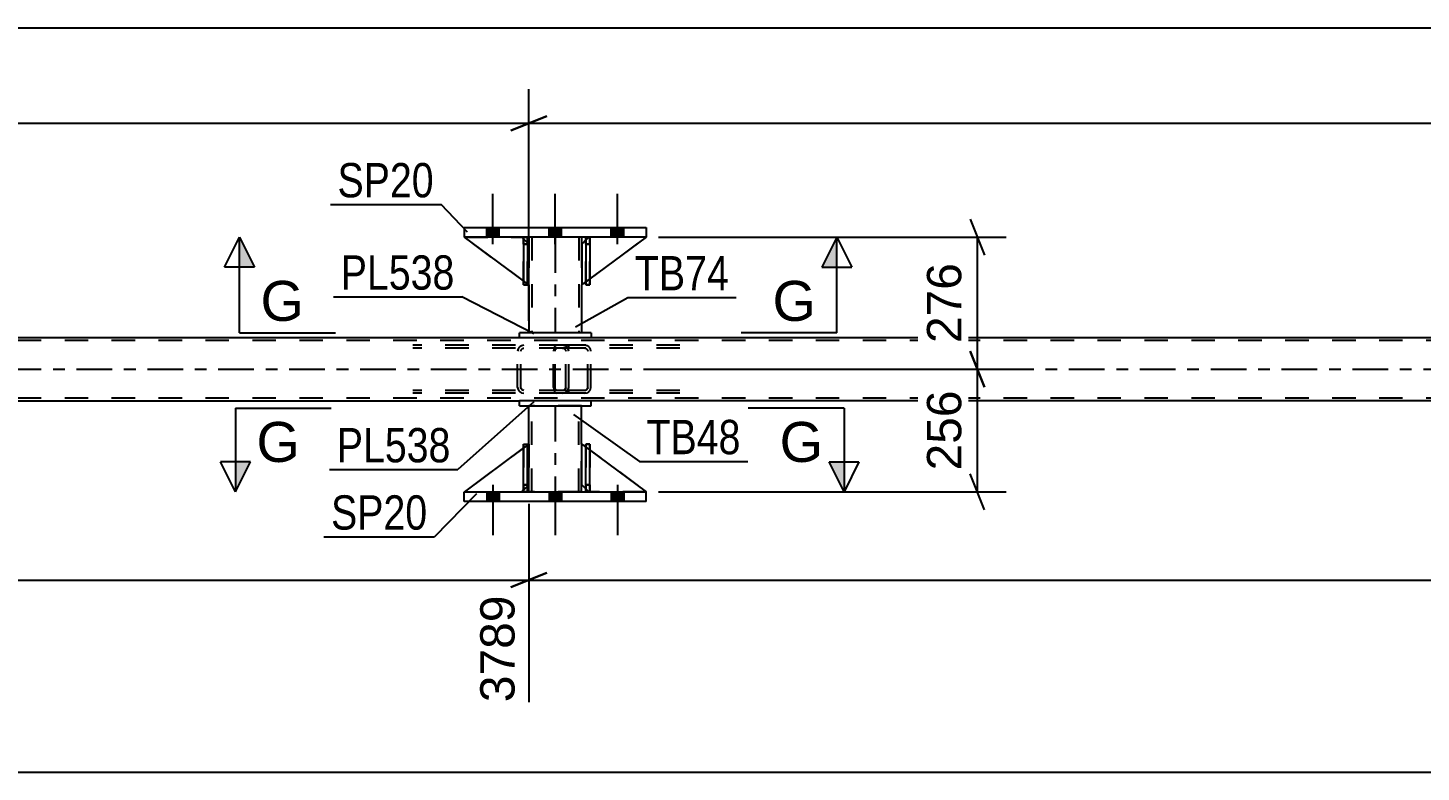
# Model space of a CAD drawing. Header units: millimetres. Extents: x 0 to 3371, y 0 to 1899.
# Drawn here: x 192.7 to 309, y 168.9 to 231.1 of the extents above; entities that cross this region are included whole.
import ezdxf

# ---------------------------------------------------------------- set-up
doc = ezdxf.new("R2010")
doc.units = ezdxf.units.MM
doc.linetypes.add('DXK_LINE_DOT2', pattern=[3.9198, 1.9599, -1.9599])
doc.linetypes.add('DXK_LINE_DOT3', pattern=[5.9187, 2.979, -0.9799, 0.9799, -0.9799])
doc.styles.add('Arial', font='ARIAL.TTF', dxfattribs={"height": 0.2})
doc.styles.add('Arial Narrow', font='ARIALN.TTF', dxfattribs={"height": 0.2})

# ---------------------------------------------------------------- blocks, each defined once
blk = doc.blocks.new('Part-203723786-2408 - 2162')
at = {"color": 2, "linetype": 'Continuous'}
for p, q in [((238.96, 192.9), (238.96, 196.3)), ((238.96, 196.3), (239.31, 196.04)), ((244.36, 192.3), (239.63, 195.81)), ((239.31, 192.55), (238.96, 192.9))]:
    blk.add_line(p, q, dxfattribs=at)
at = {"color": 7, "linetype": 'DXK_LINE_DOT2'}
for p, q in [((239.63, 195.81), (239.31, 196.04)), ((239.31, 192.55), (239.56, 192.3)), ((239.56, 192.3), (244.36, 192.3))]:
    blk.add_line(p, q, dxfattribs=at)
blk = doc.blocks.new('Part-203723786-2295 - 2162')
at = {"color": 2, "linetype": 'Continuous'}
for p, q in [((229.15, 214.38), (229.15, 213.58)), ((229.15, 214.38), (244.35, 214.38)), ((244.35, 214.38), (244.35, 213.58)), ((244.35, 213.58), (229.15, 213.58))]:
    blk.add_line(p, q, dxfattribs=at)
blk = doc.blocks.new('Part-203723786-2212 - 2162')
at = {"color": 2, "linetype": 'Continuous'}
for p, q in [((234.55, 196.3), (234.55, 199.5)), ((238.95, 196.3), (238.95, 199.5)), ((234.55, 192.3), (234.55, 192.9)), ((238.95, 192.3), (238.95, 192.9))]:
    blk.add_line(p, q, dxfattribs=at)
at = {"color": 7, "linetype": 'DXK_LINE_DOT2'}
for p, q in [((238.95, 199.5), (234.55, 199.5)), ((234.79, 192.3), (234.79, 199.5)), ((238.71, 192.3), (238.71, 199.5)), ((234.55, 192.9), (234.55, 196.3)), ((238.95, 192.9), (238.95, 196.3)), ((238.95, 192.3), (234.55, 192.3))]:
    blk.add_line(p, q, dxfattribs=at)
at = {"color": 7, "linetype": 'DXK_LINE_DOT3'}
blk.add_line((236.75, 199.5), (236.75, 192.3), dxfattribs=at)
blk = doc.blocks.new('Part-203723786-2213 - 2162')
at = {"color": 2, "linetype": 'Continuous'}
for p, q in [((234.11, 192.3), (234.11, 196.3)), ((234.11, 196.3), (234.43, 196.3)), ((234.43, 192.3), (234.43, 196.3)), ((234.11, 192.3), (234.11, 192.3)), ((234.43, 192.3), (234.11, 192.3))]:
    blk.add_line(p, q, dxfattribs=at)
at = {"color": 7, "linetype": 'DXK_LINE_DOT2'}
for p, q in [((234.11, 196.3), (234.11, 192.9)), ((234.43, 192.9), (234.43, 196.3)), ((234.11, 192.9), (234.11, 192.3)), ((234.11, 192.9), (234.43, 192.9)), ((234.11, 192.3), (234.11, 192.3)), ((234.11, 192.3), (234.11, 192.3)), ((234.43, 192.3), (234.43, 192.9)), ((234.43, 192.3), (234.43, 192.3))]:
    blk.add_line(p, q, dxfattribs=at)
blk = doc.blocks.new('Part-203723786-2214 - 2162')
at = {"color": 2, "linetype": 'Continuous'}
for p, q in [((239.31, 192.3), (239.31, 196.3)), ((239.31, 196.3), (239.63, 196.3)), ((239.63, 192.3), (239.63, 196.3)), ((239.31, 192.3), (239.31, 192.3)), ((239.63, 192.3), (239.31, 192.3))]:
    blk.add_line(p, q, dxfattribs=at)
at = {"color": 7, "linetype": 'DXK_LINE_DOT2'}
for p, q in [((239.31, 196.3), (239.31, 192.9)), ((239.63, 192.9), (239.63, 196.3)), ((239.31, 192.9), (239.31, 192.3)), ((239.31, 192.9), (239.63, 192.9)), ((239.31, 192.3), (239.31, 192.3)), ((239.31, 192.3), (239.31, 192.3)), ((239.63, 192.3), (239.63, 192.9)), ((239.63, 192.3), (239.63, 192.3))]:
    blk.add_line(p, q, dxfattribs=at)
blk = doc.blocks.new('Bolt-203723786-2286 - 2162')
at = {"linetype": 'Continuous'}
for points in [[(231.03, 191.5), (232.07, 191.5), (232.07, 192.3), (231.03, 192.3)], [(231.03, 191.5), (232.07, 191.5), (232.07, 192.3), (231.03, 192.3)], [(231.03, 191.5), (232.07, 191.5), (232.07, 192.3), (231.03, 192.3)], [(236.23, 191.5), (237.27, 191.5), (237.27, 192.3), (236.23, 192.3)], [(236.23, 191.5), (237.27, 191.5), (237.27, 192.3), (236.23, 192.3)], [(241.43, 191.5), (242.47, 191.5), (242.47, 192.3), (241.43, 192.3)], [(241.43, 191.5), (242.47, 191.5), (242.47, 192.3), (241.43, 192.3)], [(241.43, 191.5), (242.47, 191.5), (242.47, 192.3), (241.43, 192.3)]]:
    blk.add_hatch(color=1, dxfattribs=at).paths.add_polyline_path(points)
at = {"color": 1, "linetype": 'Continuous'}
for p, q in [((231.03, 192.3), (231.03, 191.5)), ((231.03, 192.3), (231.03, 191.5)), ((231.03, 192.3), (231.03, 191.5)), ((231.55, 192.9), (231.55, 188.7)), ((231.55, 192.9), (231.55, 188.7)), ((231.55, 192.9), (231.55, 188.7)), ((232.07, 192.3), (232.07, 191.5)), ((232.07, 192.3), (232.07, 191.5)), ((232.07, 192.3), (232.07, 191.5)), ((236.23, 192.3), (236.23, 191.5)), ((236.23, 192.3), (236.23, 191.5)), ((236.75, 192.9), (236.75, 188.7)), ((236.75, 192.9), (236.75, 188.7)), ((237.27, 192.3), (237.27, 191.5)), ((237.27, 192.3), (237.27, 191.5)), ((241.43, 192.3), (241.43, 191.5)), ((241.43, 192.3), (241.43, 191.5)), ((241.43, 192.3), (241.43, 191.5)), ((241.95, 192.9), (241.95, 188.7)), ((241.95, 192.9), (241.95, 188.7)), ((241.95, 192.9), (241.95, 188.7)), ((242.47, 192.3), (242.47, 191.5)), ((242.47, 192.3), (242.47, 191.5)), ((242.47, 192.3), (242.47, 191.5))]:
    blk.add_line(p, q, dxfattribs=at)
blk = doc.blocks.new('Part-203723786-2226 - 2162')
at = {"color": 7, "linetype": 'DXK_LINE_DOT2'}
for p, q in [((236.63, 204.25), (236.61, 204.06)), ((236.61, 201.02), (236.61, 204.06)), ((236.69, 204.4), (236.63, 204.25)), ((236.78, 204.51), (236.69, 204.4)), ((236.74, 204.06), (236.75, 204.16)), ((236.74, 201.02), (236.74, 204.06)), ((236.75, 204.16), (236.78, 204.23)), ((236.88, 204.54), (236.78, 204.51)), ((236.78, 204.23), (236.83, 204.29)), ((236.83, 204.29), (236.88, 204.3)), ((247.15, 204.54), (236.88, 204.54)), ((247.15, 204.3), (236.88, 204.3)), ((237.87, 204.3), (237.87, 204.54)), ((239.41, 204.51), (239.21, 204.54)), ((239.21, 204.3), (239.31, 204.29)), ((239.31, 204.29), (239.39, 204.23)), ((239.39, 204.23), (239.45, 204.16)), ((239.45, 204.16), (239.47, 204.06)), ((239.47, 201.02), (239.47, 204.06)), ((239.72, 204.06), (239.68, 204.25)), ((239.72, 201.02), (239.72, 204.06)), ((236.61, 201.02), (236.63, 200.84)), ((236.63, 200.84), (236.69, 200.68)), ((236.69, 200.68), (236.78, 200.58)), ((236.75, 200.93), (236.74, 201.02)), ((236.78, 200.85), (236.75, 200.93)), ((236.83, 200.8), (236.78, 200.85)), ((236.78, 200.58), (236.88, 200.54)), ((236.88, 200.78), (236.83, 200.8)), ((247.15, 200.78), (236.88, 200.78)), ((247.15, 200.54), (236.88, 200.54)), ((237.87, 200.54), (237.87, 200.78)), ((239.31, 200.8), (239.21, 200.78)), ((239.21, 200.54), (239.41, 200.58)), ((239.39, 200.85), (239.31, 200.8)), ((239.45, 200.93), (239.39, 200.85)), ((239.47, 201.02), (239.45, 200.93)), ((239.68, 200.84), (239.72, 201.02))]:
    blk.add_line(p, q, dxfattribs=at)
for centre, start, end in [((239.23, 204.05), 23.8494, 68.8059), ((239.23, 201.04), 291.1941, 336.1506)]:
    blk.add_arc(centre, 0.492, start, end, dxfattribs=at)
blk = doc.blocks.new('Part-203723786-2420 - 2162')
at = {"color": 2, "linetype": 'Continuous'}
for p, q in [((234.43, 213.58), (234.11, 213.58)), ((234.11, 213.58), (234.11, 209.58)), ((234.43, 213.58), (234.43, 213.58)), ((234.43, 213.58), (234.43, 209.58)), ((234.43, 209.58), (234.11, 209.58))]:
    blk.add_line(p, q, dxfattribs=at)
at = {"color": 7, "linetype": 'DXK_LINE_DOT2'}
for p, q in [((234.11, 213.58), (234.11, 212.98)), ((234.11, 213.58), (234.11, 213.58)), ((234.43, 212.98), (234.11, 212.98)), ((234.11, 212.98), (234.11, 209.58)), ((234.43, 212.98), (234.43, 213.58)), ((234.43, 213.58), (234.43, 213.58)), ((234.43, 209.58), (234.43, 212.98))]:
    blk.add_line(p, q, dxfattribs=at)
blk = doc.blocks.new('Part-203723786-2233 - 2162')
at = {"color": 2, "linetype": 'Continuous'}
for p, q in [((233.76, 205.18), (96.16, 205.18)), ((489.17, 205.18), (239.76, 205.18)), ((96.16, 199.9), (233.76, 199.9)), ((489.17, 199.9), (239.76, 199.9))]:
    blk.add_line(p, q, dxfattribs=at)
at = {"color": 7, "linetype": 'DXK_LINE_DOT2'}
for p, q in [((758.28, 204.94), (96.16, 204.94)), ((239.76, 205.18), (233.76, 205.18)), ((758.28, 200.14), (96.16, 200.14)), ((239.76, 199.9), (233.76, 199.9))]:
    blk.add_line(p, q, dxfattribs=at)
at = {"color": 7, "linetype": 'DXK_LINE_DOT3'}
blk.add_line((96.16, 202.54), (758.28, 202.54), dxfattribs=at)
blk = doc.blocks.new('Part-203723786-2297 - 2162')
at = {"color": 2, "linetype": 'Continuous'}
for p, q in [((239.31, 213.34), (238.96, 212.98)), ((238.96, 212.98), (238.96, 209.58)), ((244.35, 213.58), (239.63, 210.08)), ((238.96, 209.58), (239.31, 209.85))]:
    blk.add_line(p, q, dxfattribs=at)
at = {"color": 7, "linetype": 'DXK_LINE_DOT2'}
for p, q in [((239.56, 213.58), (239.31, 213.34)), ((244.36, 213.58), (239.56, 213.58)), ((244.35, 213.58), (244.36, 213.58)), ((244.36, 213.58), (244.35, 213.58)), ((239.63, 210.08), (239.31, 209.85))]:
    blk.add_line(p, q, dxfattribs=at)
blk = doc.blocks.new('Part-203723786-2298 - 2162')
at = {"color": 7, "linetype": 'DXK_LINE_DOT2'}
for p, q in [((234.55, 209.58), (229.16, 213.58)), ((229.16, 213.58), (233.95, 213.58)), ((233.95, 213.58), (234.55, 212.98)), ((234.55, 212.98), (233.95, 213.58)), ((234.55, 212.98), (234.55, 209.58)), ((234.55, 212.98), (234.55, 212.98)), ((234.55, 212.98), (234.55, 209.58))]:
    blk.add_line(p, q, dxfattribs=at)
blk = doc.blocks.new('Bolt-203723786-2236 - 2162')
at = {"linetype": 'Continuous'}
for points in [[(232.07, 214.38), (231.03, 214.38), (231.03, 213.58), (232.07, 213.58)], [(232.07, 214.38), (231.03, 214.38), (231.03, 213.58), (232.07, 213.58)], [(232.07, 214.38), (231.03, 214.38), (231.03, 213.58), (232.07, 213.58)], [(237.27, 214.38), (236.23, 214.38), (236.23, 213.58), (237.27, 213.58)], [(237.27, 214.38), (236.23, 214.38), (236.23, 213.58), (237.27, 213.58)], [(242.47, 214.38), (241.43, 214.38), (241.43, 213.58), (242.47, 213.58)], [(242.47, 214.38), (241.43, 214.38), (241.43, 213.58), (242.47, 213.58)], [(242.47, 214.38), (241.43, 214.38), (241.43, 213.58), (242.47, 213.58)]]:
    blk.add_hatch(color=1, dxfattribs=at).paths.add_polyline_path(points)
at = {"color": 1, "linetype": 'Continuous'}
for p, q in [((231.55, 212.98), (231.55, 217.18)), ((231.55, 212.98), (231.55, 217.18)), ((231.55, 212.98), (231.55, 217.18)), ((236.75, 212.98), (236.75, 217.18)), ((236.75, 212.98), (236.75, 217.18)), ((241.95, 212.98), (241.95, 217.18)), ((241.95, 212.98), (241.95, 217.18)), ((241.95, 212.98), (241.95, 217.18)), ((231.03, 213.58), (231.03, 214.38)), ((231.03, 213.58), (231.03, 214.38)), ((231.03, 213.58), (231.03, 214.38)), ((232.07, 213.58), (232.07, 214.38)), ((232.07, 213.58), (232.07, 214.38)), ((232.07, 213.58), (232.07, 214.38)), ((236.23, 213.58), (236.23, 214.38)), ((236.23, 213.58), (236.23, 214.38)), ((237.27, 213.58), (237.27, 214.38)), ((237.27, 213.58), (237.27, 214.38)), ((241.43, 213.58), (241.43, 214.38)), ((241.43, 213.58), (241.43, 214.38)), ((241.43, 213.58), (241.43, 214.38)), ((242.47, 213.58), (242.47, 214.38)), ((242.47, 213.58), (242.47, 214.38)), ((242.47, 213.58), (242.47, 214.38))]:
    blk.add_line(p, q, dxfattribs=at)
blk = doc.blocks.new('Part-203723786-2262 - 2162')
at = {"color": 7, "linetype": 'DXK_LINE_DOT2'}
for p, q in [((237.36, 204.54), (224.86, 204.54)), ((237.36, 204.3), (224.86, 204.3)), ((233.65, 204.25), (233.61, 204.06)), ((233.61, 201.02), (233.61, 204.06)), ((233.87, 204.06), (233.89, 204.16)), ((233.87, 201.02), (233.87, 204.06)), ((233.89, 204.16), (233.95, 204.23)), ((234.13, 204.54), (233.93, 204.51)), ((233.95, 204.23), (234.03, 204.29)), ((234.03, 204.29), (234.13, 204.3)), ((237.56, 204.51), (237.36, 204.54)), ((237.36, 204.3), (237.46, 204.29)), ((237.46, 204.29), (237.54, 204.23)), ((237.54, 204.23), (237.6, 204.16)), ((237.6, 204.16), (237.62, 204.06)), ((237.62, 201.02), (237.62, 204.06)), ((237.87, 204.06), (237.83, 204.25)), ((237.87, 201.02), (237.87, 204.06)), ((237.36, 200.78), (224.86, 200.78)), ((237.36, 200.54), (224.86, 200.54)), ((233.61, 201.02), (233.65, 200.84)), ((233.89, 200.93), (233.87, 201.02)), ((233.95, 200.85), (233.89, 200.93)), ((233.93, 200.58), (234.13, 200.54)), ((234.03, 200.8), (233.95, 200.85)), ((234.13, 200.78), (234.03, 200.8)), ((237.46, 200.8), (237.36, 200.78)), ((237.36, 200.54), (237.56, 200.58)), ((237.54, 200.85), (237.46, 200.8)), ((237.6, 200.93), (237.54, 200.85)), ((237.62, 201.02), (237.6, 200.93)), ((237.83, 200.84), (237.87, 201.02))]:
    blk.add_line(p, q, dxfattribs=at)
for centre, start, end in [((234.11, 204.04), 110.7583, 155.6801), ((237.38, 204.04), 24.3199, 69.2417), ((234.11, 201.05), 204.3199, 249.2417), ((237.38, 201.05), 290.7583, 335.6801)]:
    blk.add_arc(centre, 0.496, start, end, dxfattribs=at)
blk = doc.blocks.new('Part-203723786-2282 - 2162')
at = {"color": 2, "linetype": 'Continuous'}
for p, q in [((229.15, 191.5), (229.15, 192.3)), ((229.15, 192.3), (244.35, 192.3)), ((244.35, 191.5), (244.35, 192.3)), ((244.35, 191.5), (229.15, 191.5))]:
    blk.add_line(p, q, dxfattribs=at)
blk = doc.blocks.new('Part-203723786-2296 - 2162')
at = {"color": 7, "linetype": 'DXK_LINE_DOT2'}
for p, q in [((239.56, 213.58), (238.96, 212.98)), ((238.96, 209.58), (244.36, 213.58)), ((238.96, 212.98), (238.96, 209.58)), ((244.36, 213.58), (239.56, 213.58))]:
    blk.add_line(p, q, dxfattribs=at)
blk = doc.blocks.new('Part-203723786-2399 - 2162')
at = {"color": 7, "linetype": 'DXK_LINE_DOT2'}
for p, q in [((234.11, 196.3), (234.43, 196.3)), ((234.11, 192.9), (234.11, 196.3)), ((234.11, 196.3), (234.11, 192.3)), ((234.43, 196.3), (234.43, 192.9)), ((234.43, 192.3), (234.43, 196.21)), ((234.43, 192.9), (234.11, 192.9)), ((234.11, 192.3), (234.11, 192.9)), ((234.43, 192.3), (234.11, 192.3)), ((234.43, 192.9), (234.43, 192.3)), ((234.43, 192.3), (234.43, 192.3))]:
    blk.add_line(p, q, dxfattribs=at)
blk = doc.blocks.new('Part-203723786-2400 - 2162')
at = {"color": 7, "linetype": 'DXK_LINE_DOT2'}
for p, q in [((239.63, 196.3), (239.31, 196.3)), ((239.31, 192.9), (239.31, 196.3)), ((239.31, 196.3), (239.31, 192.3)), ((239.63, 196.3), (239.63, 192.9)), ((239.63, 192.3), (239.63, 196.3)), ((239.63, 192.9), (239.31, 192.9)), ((239.31, 192.3), (239.31, 192.9)), ((239.63, 192.3), (239.31, 192.3)), ((239.63, 192.9), (239.63, 192.3)), ((239.63, 192.3), (239.63, 192.3))]:
    blk.add_line(p, q, dxfattribs=at)
blk = doc.blocks.new('Part-203723786-2401 - 2162')
at = {"color": 2, "linetype": 'Continuous'}
for p, q in [((234.11, 195.97), (229.16, 192.3)), ((234.55, 196.3), (234.43, 196.21)), ((234.55, 192.9), (234.55, 196.3)), ((234.11, 192.46), (233.95, 192.3)), ((234.55, 192.9), (234.43, 192.78)), ((234.55, 192.9), (234.55, 192.9))]:
    blk.add_line(p, q, dxfattribs=at)
at = {"color": 7, "linetype": 'DXK_LINE_DOT2'}
for p, q in [((234.43, 196.21), (234.11, 195.97)), ((234.55, 192.9), (234.55, 196.3)), ((229.16, 192.3), (229.16, 192.3)), ((229.16, 192.3), (233.95, 192.3)), ((234.55, 192.9), (233.95, 192.3)), ((234.43, 192.78), (234.11, 192.46))]:
    blk.add_line(p, q, dxfattribs=at)
blk = doc.blocks.new('Part-203723786-2402 - 2162')
at = {"color": 7, "linetype": 'DXK_LINE_DOT2'}
for p, q in [((234.55, 196.3), (229.16, 192.3)), ((234.55, 192.9), (234.55, 196.3)), ((234.55, 196.3), (234.55, 192.9)), ((229.16, 192.3), (233.95, 192.3)), ((233.95, 192.3), (234.55, 192.9)), ((234.55, 192.9), (233.95, 192.3)), ((234.55, 192.9), (234.55, 192.9))]:
    blk.add_line(p, q, dxfattribs=at)
blk = doc.blocks.new('Part-203723786-2409 - 2162')
at = {"color": 7, "linetype": 'DXK_LINE_DOT2'}
for p, q in [((238.96, 192.9), (238.96, 196.3)), ((238.96, 196.3), (244.36, 192.3)), ((239.56, 192.3), (238.96, 192.9)), ((244.36, 192.3), (239.56, 192.3))]:
    blk.add_line(p, q, dxfattribs=at)
blk = doc.blocks.new('Part-203723786-2414 - 2162')
at = {"color": 2, "linetype": 'Continuous'}
for p, q in [((239.76, 199.9), (233.76, 199.9)), ((233.76, 199.5), (233.76, 199.9)), ((233.76, 199.5), (239.76, 199.5)), ((239.76, 199.5), (239.76, 199.9))]:
    blk.add_line(p, q, dxfattribs=at)
blk = doc.blocks.new('Part-203723786-2419 - 2162')
at = {"color": 2, "linetype": 'Continuous'}
for p, q in [((234.55, 213.58), (234.55, 212.98)), ((238.95, 213.58), (238.95, 212.98)), ((234.55, 209.58), (234.55, 205.58)), ((238.95, 209.58), (238.95, 205.58))]:
    blk.add_line(p, q, dxfattribs=at)
at = {"color": 7, "linetype": 'DXK_LINE_DOT2'}
for p, q in [((238.95, 213.58), (234.55, 213.58)), ((234.55, 212.98), (234.55, 209.58)), ((234.79, 213.58), (234.79, 205.58)), ((238.71, 213.58), (238.71, 205.58)), ((238.95, 212.98), (238.95, 209.58)), ((238.95, 205.58), (234.55, 205.58))]:
    blk.add_line(p, q, dxfattribs=at)
at = {"color": 7, "linetype": 'DXK_LINE_DOT3'}
blk.add_line((236.75, 213.58), (236.75, 205.58), dxfattribs=at)
blk = doc.blocks.new('Part-203723786-2433 - 2162')
at = {"color": 2, "linetype": 'Continuous'}
for p, q in [((239.63, 213.58), (239.31, 213.58)), ((239.31, 213.58), (239.31, 209.58)), ((239.63, 213.58), (239.63, 213.58)), ((239.63, 213.58), (239.63, 209.58)), ((239.63, 209.58), (239.31, 209.58))]:
    blk.add_line(p, q, dxfattribs=at)
at = {"color": 7, "linetype": 'DXK_LINE_DOT2'}
for p, q in [((239.31, 213.58), (239.31, 212.98)), ((239.31, 213.58), (239.31, 213.58)), ((239.63, 212.98), (239.31, 212.98)), ((239.31, 212.98), (239.31, 209.58)), ((239.63, 212.98), (239.63, 213.58)), ((239.63, 213.58), (239.63, 213.58)), ((239.63, 209.58), (239.63, 212.98))]:
    blk.add_line(p, q, dxfattribs=at)
blk = doc.blocks.new('Part-203723786-2434 - 2162')
at = {"color": 7, "linetype": 'DXK_LINE_DOT2'}
for p, q in [((234.11, 212.98), (234.11, 213.58)), ((234.11, 213.58), (234.11, 213.58)), ((234.11, 213.58), (234.11, 209.58)), ((234.11, 213.58), (234.43, 213.58)), ((234.11, 209.58), (234.11, 212.98)), ((234.11, 212.98), (234.43, 212.98)), ((234.43, 213.58), (234.43, 212.98)), ((234.43, 209.58), (234.43, 213.58)), ((234.43, 212.98), (234.43, 209.58)), ((234.11, 209.58), (234.43, 209.58))]:
    blk.add_line(p, q, dxfattribs=at)
blk = doc.blocks.new('Part-203723786-2441 - 2162')
at = {"color": 2, "linetype": 'Continuous'}
for p, q in [((239.76, 205.58), (233.76, 205.58)), ((233.76, 205.18), (233.76, 205.58)), ((239.76, 205.18), (233.76, 205.18)), ((239.76, 205.58), (239.76, 205.18))]:
    blk.add_line(p, q, dxfattribs=at)
blk = doc.blocks.new('Part-203723786-2497 - 2162')
at = {"color": 7, "linetype": 'DXK_LINE_DOT2'}
for p, q in [((239.31, 212.98), (239.31, 213.58)), ((239.31, 213.58), (239.31, 213.58)), ((239.31, 213.58), (239.31, 209.58)), ((239.31, 213.58), (239.63, 213.58)), ((239.31, 209.58), (239.31, 212.98)), ((239.31, 212.98), (239.63, 212.98)), ((239.63, 213.58), (239.63, 212.98)), ((239.63, 209.58), (239.63, 213.58)), ((239.63, 212.98), (239.63, 209.58)), ((239.31, 209.58), (239.63, 209.58))]:
    blk.add_line(p, q, dxfattribs=at)
blk = doc.blocks.new('Part-203723786-2509 - 2162')
at = {"color": 2, "linetype": 'Continuous'}
for p, q in [((234.11, 209.92), (229.16, 213.58)), ((234.11, 213.43), (233.95, 213.58)), ((234.55, 212.98), (234.43, 213.11)), ((234.55, 212.98), (234.55, 212.98)), ((234.55, 209.58), (234.55, 212.98)), ((234.43, 209.68), (234.55, 209.58)), ((234.55, 209.58), (234.55, 209.58))]:
    blk.add_line(p, q, dxfattribs=at)
at = {"color": 7, "linetype": 'DXK_LINE_DOT2'}
for p, q in [((233.95, 213.58), (229.16, 213.58)), ((229.16, 213.58), (229.16, 213.58)), ((233.95, 213.58), (234.55, 212.98)), ((234.43, 213.11), (234.11, 213.43)), ((234.55, 212.98), (234.55, 209.58)), ((234.43, 209.68), (234.11, 209.92))]:
    blk.add_line(p, q, dxfattribs=at)
blk = doc.blocks.new('StraightDimension-203723786-2567 - 2162')
at = {"color": 7, "linetype": 'Continuous'}
for p, q in [((271.4, 204.04), (272.6, 201.04)), ((245.36, 202.54), (274.4, 202.54)), ((272, 192.3), (272, 202.54)), ((272.6, 190.8), (271.4, 193.8)), ((245.36, 192.3), (274.4, 192.3))]:
    blk.add_line(p, q, dxfattribs=at)
at = {"color": 0}
blk.add_wipeout([(271.25, 201.36), (267.05, 201.36), (267.05, 193.49), (271.25, 193.49)], dxfattribs=at)
at = {"color": 3, "style": 'Arial'}
blk.add_text('256', height=2.865, rotation=90.0002, dxfattribs=at).set_placement((270.65, 194.09))
blk = doc.blocks.new('StraightDimension-203723786-2535 - 2162')
at = {"color": 7, "linetype": 'Continuous'}
for p, q in [((271.4, 215.08), (272.6, 212.08)), ((245.36, 213.58), (274.4, 213.58)), ((272, 202.54), (272, 213.58)), ((272.6, 201.04), (271.4, 204.04)), ((245.36, 202.54), (274.4, 202.54))]:
    blk.add_line(p, q, dxfattribs=at)
at = {"color": 0}
blk.add_wipeout([(271.25, 212), (267.05, 212), (267.05, 204.13), (271.25, 204.13)], dxfattribs=at)
at = {"color": 3, "style": 'Arial'}
blk.add_text('276', height=2.865, rotation=90.0002, dxfattribs=at).set_placement((270.65, 204.73))
blk = doc.blocks.new('StraightDimension-203723786-2606 - 2162')
at = {"color": 7, "linetype": 'Continuous'}
blk.add_line((85.3, 168.9), (769.14, 168.9), dxfattribs=at)
blk = doc.blocks.new('StraightDimension-203723786-2622 - 2162')
at = {"color": 7, "linetype": 'Continuous'}
for p, q in [((234.55, 191.3), (234.55, 174.74)), ((233.05, 184.33), (236.05, 185.53)), ((85.94, 184.93), (234.55, 184.93))]:
    blk.add_line(p, q, dxfattribs=at)
at = {"color": 0, "linetype": 'Continuous'}
blk.add_wipeout([(233.95, 184.23), (229.75, 184.23), (229.75, 174.14), (233.95, 174.14)], dxfattribs=at)
at = {"color": 3, "linetype": 'Continuous', "style": 'Arial'}
blk.add_text('3789', height=2.865, rotation=90.0002, dxfattribs=at).set_placement((233.35, 174.74))
blk = doc.blocks.new('StraightDimension-203723786-2642 - 2162')
at = {"color": 7, "linetype": 'Continuous'}
for p, q in [((234.55, 191.3), (234.55, 174.74)), ((236.05, 185.53), (233.05, 184.33)), ((234.55, 184.93), (489.97, 184.93))]:
    blk.add_line(p, q, dxfattribs=at)
blk = doc.blocks.new('StraightDimension-203723786-2661 - 2162')
at = {"color": 7, "linetype": 'Continuous'}
blk.add_line((85.94, 231.05), (768.5, 231.05), dxfattribs=at)
blk = doc.blocks.new('StraightDimension-203723786-2682 - 2162')
at = {"color": 7, "linetype": 'Continuous'}
for p, q in [((234.55, 206.58), (234.55, 225.94)), ((236.05, 223.69), (233.05, 222.49)), ((234.55, 223.09), (489.97, 223.09))]:
    blk.add_line(p, q, dxfattribs=at)
blk = doc.blocks.new('StraightDimension-203723786-2710 - 2162')
at = {"color": 7, "linetype": 'Continuous'}
for p, q in [((234.55, 206.58), (234.55, 225.94)), ((233.05, 222.49), (236.05, 223.69)), ((85.94, 223.09), (234.55, 223.09))]:
    blk.add_line(p, q, dxfattribs=at)
blk = doc.blocks.new('Mark-203723786-2208 - 2162')
at = {"color": 30, "linetype": 'Continuous'}
for p, q in [((238.28, 198.75), (243.77, 194.85)), ((243.77, 194.85), (252.83, 194.85))]:
    blk.add_line(p, q, dxfattribs=at)
at = {"color": 0}
blk.add_wipeout([(252.23, 195.45), (252.23, 198.45), (244.37, 198.45), (244.37, 195.45)], dxfattribs=at)
blk.add_wipeout([(252.23, 195.45), (252.23, 198.45), (244.37, 198.45), (244.37, 195.45)], dxfattribs=at)
at = {"color": 3, "style": 'Arial Narrow'}
blk.add_text('TB48', height=2.863, dxfattribs=at).set_placement((244.37, 195.45))
blk = doc.blocks.new('Mark-203723786-2278 - 2162')
at = {"color": 30, "linetype": 'Continuous'}
for p in [(230.18, 192.15), (217.43, 188.55)]:
    blk.add_line(p, (226.67, 188.55), dxfattribs=at)
at = {"color": 0}
blk.add_wipeout([(226.07, 189.15), (226.07, 192.15), (218.03, 192.15), (218.03, 189.15)], dxfattribs=at)
blk.add_wipeout([(226.07, 189.15), (226.07, 192.15), (218.03, 192.15), (218.03, 189.15)], dxfattribs=at)
at = {"color": 3, "style": 'Arial Narrow'}
blk.add_text('SP20', height=2.863, dxfattribs=at).set_placement((218.03, 189.15))
blk = doc.blocks.new('Mark-203723786-2410 - 2162')
at = {"color": 30, "linetype": 'Continuous'}
for p in [(234.97, 199.81), (217.91, 194.17)]:
    blk.add_line(p, (228.61, 194.17), dxfattribs=at)
at = {"color": 0}
blk.add_wipeout([(228.01, 194.77), (228.01, 197.77), (218.51, 197.77), (218.51, 194.77)], dxfattribs=at)
blk.add_wipeout([(228.01, 194.77), (228.01, 197.77), (218.51, 197.77), (218.51, 194.77)], dxfattribs=at)
at = {"color": 3, "style": 'Arial Narrow'}
blk.add_text('PL538', height=2.863, dxfattribs=at).set_placement((218.51, 194.77))
blk = doc.blocks.new('Mark-203723786-2291 - 2162')
at = {"color": 30, "linetype": 'Continuous'}
for p in [(217.97, 216.3), (229.42, 213.99)]:
    blk.add_line(p, (227.21, 216.3), dxfattribs=at)
at = {"color": 0}
blk.add_wipeout([(226.61, 216.9), (226.61, 219.9), (218.57, 219.9), (218.57, 216.9)], dxfattribs=at)
blk.add_wipeout([(226.61, 216.9), (226.61, 219.9), (218.57, 219.9), (218.57, 216.9)], dxfattribs=at)
at = {"color": 3, "style": 'Arial Narrow'}
blk.add_text('SP20', height=2.863, dxfattribs=at).set_placement((218.57, 216.9))
blk = doc.blocks.new('SectionMark-203723786-2752 - 2162')
at = {"color": 6, "linetype": 'Continuous'}
for p, q in [((210.05, 199.3), (218.05, 199.3)), ((210.05, 199.3), (210.05, 192.3)), ((260.86, 199.3), (252.86, 199.3)), ((260.86, 199.3), (260.86, 192.3)), ((210.05, 192.3), (208.8, 194.8)), ((262.11, 194.8), (260.86, 192.3))]:
    blk.add_line(p, q, dxfattribs=at)
at = {"color": 0, "linetype": 'Continuous'}
for points in [[(215.43, 194.8), (215.43, 198.3), (211.8, 198.3), (211.8, 194.8)], [(259.11, 194.8), (259.11, 198.3), (255.48, 198.3), (255.48, 194.8)]]:
    blk.add_wipeout(points, dxfattribs=at)
at = {"linetype": 'Continuous'}
for points in [[(210.05, 194.8), (211.3, 194.8), (210.05, 192.3)], [(259.61, 194.8), (260.86, 194.8), (260.86, 192.3)]]:
    blk.add_hatch(color=6, dxfattribs=at).paths.add_polyline_path(points)
at = {"color": 6, "linetype": 'Continuous'}
for p, q in [((211.3, 194.8), (208.8, 194.8)), ((210.05, 192.3), (211.3, 194.8)), ((259.61, 194.8), (262.11, 194.8)), ((260.86, 192.3), (259.61, 194.8))]:
    blk.add_line(p, q, dxfattribs=at)
at = {"color": 3, "linetype": 'Continuous', "style": 'Arial'}
for p in [(211.8, 194.8), (255.48, 194.8)]:
    blk.add_text('G', height=3.34, dxfattribs=at).set_placement(p)
blk = doc.blocks.new('Mark-203723786-2415 - 2162')
at = {"color": 30, "linetype": 'Continuous'}
for p, q in [((238.43, 206.09), (242.8, 208.53)), ((242.8, 208.53), (251.86, 208.53))]:
    blk.add_line(p, q, dxfattribs=at)
at = {"color": 0}
blk.add_wipeout([(251.26, 209.13), (251.26, 212.13), (243.4, 212.13), (243.4, 209.13)], dxfattribs=at)
blk.add_wipeout([(251.26, 209.13), (251.26, 212.13), (243.4, 212.13), (243.4, 209.13)], dxfattribs=at)
at = {"color": 3, "style": 'Arial Narrow'}
blk.add_text('TB74', height=2.863, dxfattribs=at).set_placement((243.4, 209.13))
blk = doc.blocks.new('Mark-203723786-2437 - 2162')
at = {"color": 30, "linetype": 'Continuous'}
for p in [(218.24, 208.59), (234.97, 205.49)]:
    blk.add_line(p, (228.94, 208.59), dxfattribs=at)
at = {"color": 0}
blk.add_wipeout([(228.34, 209.19), (228.34, 212.19), (218.84, 212.19), (218.84, 209.19)], dxfattribs=at)
blk.add_wipeout([(228.34, 209.19), (228.34, 212.19), (218.84, 212.19), (218.84, 209.19)], dxfattribs=at)
at = {"color": 3, "style": 'Arial Narrow'}
blk.add_text('PL538', height=2.863, dxfattribs=at).set_placement((218.84, 209.19))
blk = doc.blocks.new('SectionMark-203723786-2754 - 2162')
at = {"linetype": 'Continuous'}
for points in [[(211.64, 211.08), (210.39, 211.08), (210.39, 213.58)], [(260.27, 211.08), (259.02, 211.08), (260.27, 213.58)]]:
    blk.add_hatch(color=6, dxfattribs=at).paths.add_polyline_path(points)
at = {"color": 6, "linetype": 'Continuous'}
for p, q in [((209.14, 211.08), (210.39, 213.58)), ((210.39, 205.58), (210.39, 213.58)), ((210.39, 213.58), (211.64, 211.08)), ((260.27, 213.58), (259.02, 211.08)), ((260.27, 205.58), (260.27, 213.58)), ((260.27, 213.58), (261.52, 211.08)), ((211.64, 211.08), (209.14, 211.08)), ((259.02, 211.08), (261.52, 211.08)), ((210.39, 205.58), (218.39, 205.58)), ((260.27, 205.58), (252.27, 205.58))]:
    blk.add_line(p, q, dxfattribs=at)
at = {"color": 0, "linetype": 'Continuous'}
for points in [[(215.77, 206.58), (215.77, 210.08), (212.14, 210.08), (212.14, 206.58)], [(258.52, 206.58), (258.52, 210.08), (254.89, 210.08), (254.89, 206.58)]]:
    blk.add_wipeout(points, dxfattribs=at)
at = {"color": 3, "linetype": 'Continuous', "style": 'Arial'}
for p in [(212.14, 206.58), (254.89, 206.58)]:
    blk.add_text('G', height=3.34, dxfattribs=at).set_placement(p)

msp = doc.modelspace()

# ---------------------------------------------------------------- block references
for name in ['Bolt-203723786-2236 - 2162', 'Part-203723786-2295 - 2162', 'Part-203723786-2298 - 2162', 'Part-203723786-2509 - 2162', 'Part-203723786-2420 - 2162', 'Part-203723786-2434 - 2162', 'Part-203723786-2419 - 2162', 'Part-203723786-2297 - 2162', 'Part-203723786-2296 - 2162', 'Part-203723786-2433 - 2162', 'Part-203723786-2497 - 2162', 'Part-203723786-2233 - 2162', 'Part-203723786-2441 - 2162', 'Part-203723786-2262 - 2162', 'Part-203723786-2226 - 2162', 'Part-203723786-2414 - 2162', 'Part-203723786-2212 - 2162', 'Part-203723786-2401 - 2162', 'Part-203723786-2402 - 2162', 'Part-203723786-2213 - 2162', 'Part-203723786-2399 - 2162', 'Part-203723786-2408 - 2162', 'Part-203723786-2409 - 2162', 'Part-203723786-2214 - 2162', 'Part-203723786-2400 - 2162', 'Part-203723786-2282 - 2162', 'Bolt-203723786-2286 - 2162']:
    msp.add_blockref(name, (0, 0))

# ---------------------------------------------------------------- next in the draw order: block references
msp.add_blockref('StraightDimension-203723786-2567 - 2162', (0, 0))

# ---------------------------------------------------------------- next in the draw order: block references
for name in ['StraightDimension-203723786-2535 - 2162', 'StraightDimension-203723786-2606 - 2162']:
    msp.add_blockref(name, (0, 0))

# ---------------------------------------------------------------- next in the draw order: block references
for name in ['StraightDimension-203723786-2661 - 2162', 'StraightDimension-203723786-2622 - 2162', 'Mark-203723786-2208 - 2162']:
    msp.add_blockref(name, (0, 0))

# ---------------------------------------------------------------- next in the draw order: block references
for name in ['StraightDimension-203723786-2682 - 2162', 'Mark-203723786-2410 - 2162', 'Mark-203723786-2278 - 2162', 'StraightDimension-203723786-2642 - 2162']:
    msp.add_blockref(name, (0, 0))

# ---------------------------------------------------------------- next in the draw order: block references
for name in ['StraightDimension-203723786-2710 - 2162', 'Mark-203723786-2415 - 2162', 'SectionMark-203723786-2752 - 2162']:
    msp.add_blockref(name, (0, 0))

# ---------------------------------------------------------------- next in the draw order: block references
for name in ['Mark-203723786-2291 - 2162', 'Mark-203723786-2437 - 2162']:
    msp.add_blockref(name, (0, 0))

# ---------------------------------------------------------------- next in the draw order: block references
msp.add_blockref('SectionMark-203723786-2754 - 2162', (0, 0))

doc.saveas('drawing.dxf')
